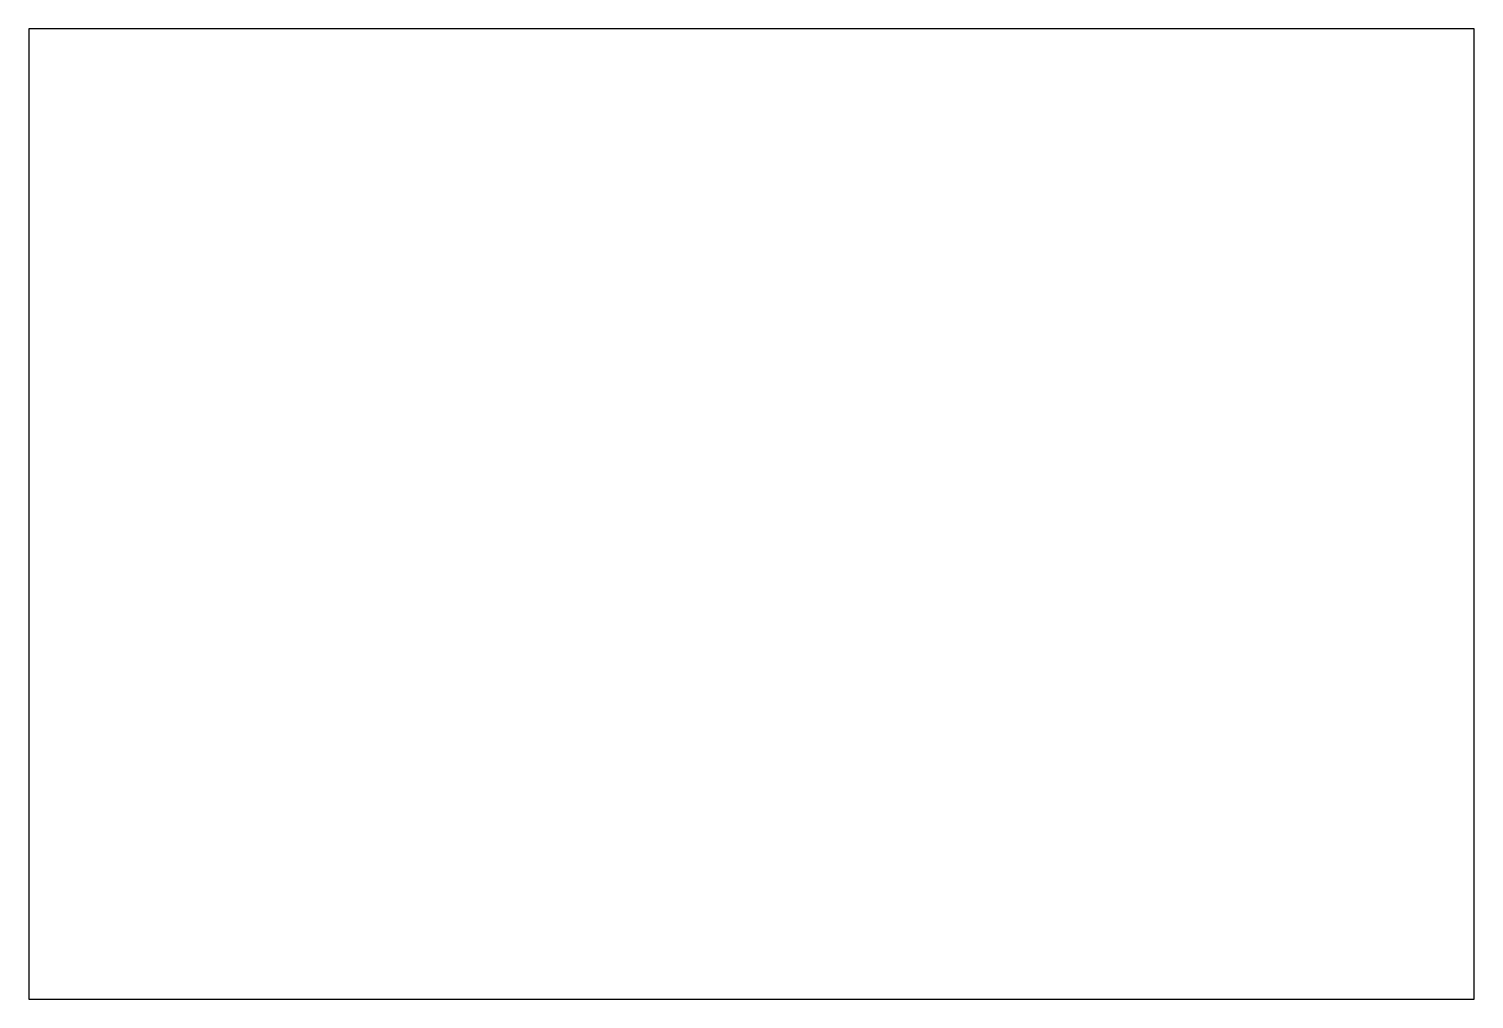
# Model space of a CAD drawing. Header units: inches. Extents: x -13.2 to 13.2, y -8.9 to 8.9.
import ezdxf

# ---------------------------------------------------------------- set-up
doc = ezdxf.new("R2010")
doc.units = ezdxf.units.IN
doc.header["$MEASUREMENT"] = 0

msp = doc.modelspace()

# ---------------------------------------------------------------- linework, layer by layer
at = {"color": 7, "linetype": 'Continuous', "lineweight": 25}
for p, q in [((13.21875, 8.875), (-13.21875, 8.875)), ((-13.21875, 8.875), (-13.21875, -8.875)), ((13.21875, -8.875), (13.21875, 8.875)), ((-13.21875, -8.875), (13.21875, -8.875))]:
    msp.add_line(p, q, dxfattribs=at)

doc.saveas('drawing.dxf')
